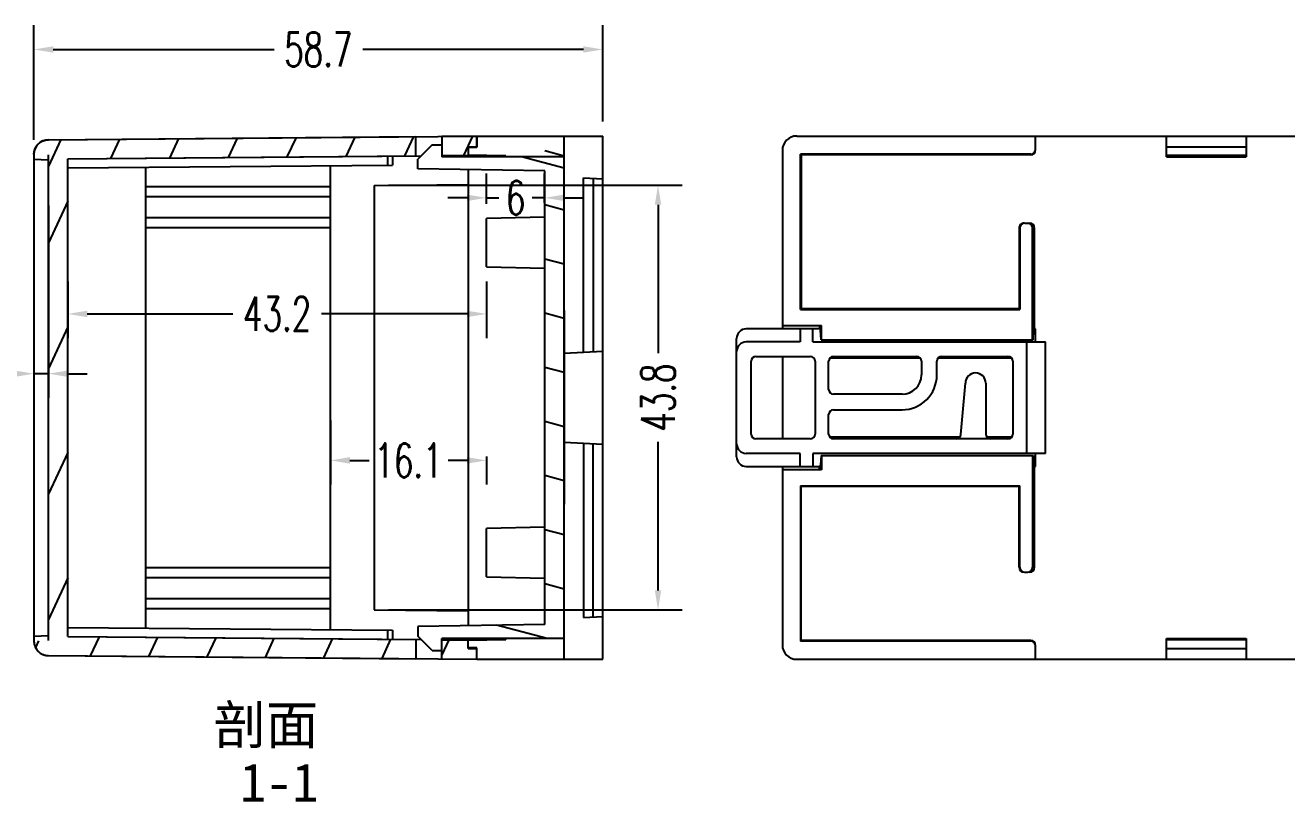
# Model space of a CAD drawing. Header units: millimetres. Extents: x -10223 to -9803, y 6946 to 7837.
# Drawn here: x -10091.3 to -9961.1, y 7111.9 to 7192.1 of the extents above; entities that cross this region are included whole.
import ezdxf

# ---------------------------------------------------------------- set-up
doc = ezdxf.new("R2010")
doc.units = ezdxf.units.MM
doc.layers.add('dim', color=3, linetype='Continuous')
doc.styles.add('romans', font='romans.shx', dxfattribs={"width": 0.67, "bigfont": 'fangsong.shx'})
doc.styles.add('仿宋', font='')
doc.styles.get('仿宋').set_extended_font_data('仿宋_GB2312')
doc.dimstyles.new('MSTD', dxfattribs={"dimtxt": 3.5, "dimasz": 2, "dimexe": 2.5, "dimexo": 1.5, "dimgap": 1, "dimtad": 0, "dimdsep": 46, "dimtxsty": 'romans', "dimcen": 0, "dimclrd": 5, "dimclre": 5, "dimclrt": 3, "dimadec": 1, "dimazin": 0, "dimtfac": 0.5, "dimtmove": 0, "dimatfit": 3, "dimfxl": 1, "dimarcsym": 0})

# ---------------------------------------------------------------- blocks, each defined once
blk = doc.blocks.new('*D114')
at = {"layer": 'Defpoints', "color": 0}
for p in [(-10090.37, 7174.99), (-10088.87, 7174.99), (-10090.37, 7156.12)]:
    blk.add_point(p, dxfattribs=at)
at = {"layer": 'dim', "color": 5, "lineweight": -2}
for p, q in [((-10090.37, 7173.49), (-10090.37, 7153.62)), ((-10088.87, 7173.49), (-10088.87, 7153.62)), ((-10092.37, 7156.12), (-10094.37, 7156.12)), ((-10088.87, 7156.12), (-10090.37, 7156.12)), ((-10086.87, 7156.12), (-10084.87, 7156.12))]:
    blk.add_line(p, q, dxfattribs=at)
at = {"layer": 'dim', "color": 5}
for points in [[(-10092.37, 7156.45), (-10092.37, 7155.79), (-10090.37, 7156.12)], [(-10086.87, 7156.45), (-10086.87, 7155.79), (-10088.87, 7156.12)]]:
    blk.add_solid(points, dxfattribs=at)
at = {"layer": 'dim', "color": 3, "insert": (-10097.65, 7156.12), "char_height": 3.5, "attachment_point": 5, "style": 'romans'}
blk.add_mtext('1.5', dxfattribs=at)
blk = doc.blocks.new('*D115')
at = {"layer": 'Defpoints', "color": 0}
for p in [(-10055.27, 7175.56), (-10055.27, 7131.76), (-10025.97, 7131.76)]:
    blk.add_point(p, dxfattribs=at)
at = {"layer": 'dim', "color": 5, "lineweight": -2}
for p, q in [((-10053.77, 7175.56), (-10023.47, 7175.56)), ((-10025.97, 7173.56), (-10025.97, 7158.23)), ((-10025.97, 7133.76), (-10025.97, 7149.08)), ((-10053.77, 7131.76), (-10023.47, 7131.76))]:
    blk.add_line(p, q, dxfattribs=at)
at = {"layer": 'dim', "color": 5}
for points in [[(-10026.3, 7173.56), (-10025.64, 7173.56), (-10025.97, 7175.56)], [(-10026.3, 7133.76), (-10025.64, 7133.76), (-10025.97, 7131.76)]]:
    blk.add_solid(points, dxfattribs=at)
at = {"layer": 'dim', "color": 3, "insert": (-10025.97, 7153.66), "char_height": 3.5, "attachment_point": 5, "rotation": 90, "style": 'romans'}
blk.add_mtext('43.8', dxfattribs=at)
blk = doc.blocks.new('*D116')
at = {"layer": 'Defpoints', "color": 0}
for p in [(-10059.77, 7152.79), (-10043.67, 7149.09), (-10043.67, 7147.17)]:
    blk.add_point(p, dxfattribs=at)
at = {"layer": 'dim', "color": 5, "lineweight": -2}
for p, q in [((-10059.77, 7151.29), (-10059.77, 7144.67)), ((-10057.77, 7147.17), (-10055.79, 7147.17)), ((-10045.67, 7147.17), (-10047.64, 7147.17)), ((-10043.67, 7147.59), (-10043.67, 7144.67))]:
    blk.add_line(p, q, dxfattribs=at)
at = {"layer": 'dim', "color": 5}
for points in [[(-10057.77, 7147.51), (-10057.77, 7146.84), (-10059.77, 7147.17)], [(-10045.67, 7147.51), (-10045.67, 7146.84), (-10043.67, 7147.17)]]:
    blk.add_solid(points, dxfattribs=at)
at = {"layer": 'dim', "color": 3, "insert": (-10051.72, 7147.17), "char_height": 3.5, "attachment_point": 5, "style": 'romans'}
blk.add_mtext('16.1', dxfattribs=at)
blk = doc.blocks.new('*D117')
at = {"layer": 'Defpoints', "color": 0}
for p in [(-10086.87, 7167.15), (-10043.67, 7167.15), (-10086.87, 7162.29)]:
    blk.add_point(p, dxfattribs=at)
at = {"layer": 'dim', "color": 5, "lineweight": -2}
for p, q in [((-10086.87, 7165.65), (-10086.87, 7159.79)), ((-10043.67, 7165.65), (-10043.67, 7159.79)), ((-10084.87, 7162.29), (-10069.84, 7162.29)), ((-10045.67, 7162.29), (-10060.69, 7162.29))]:
    blk.add_line(p, q, dxfattribs=at)
at = {"layer": 'dim', "color": 5}
for points in [[(-10084.87, 7162.62), (-10084.87, 7161.96), (-10086.87, 7162.29)], [(-10045.67, 7162.62), (-10045.67, 7161.96), (-10043.67, 7162.29)]]:
    blk.add_solid(points, dxfattribs=at)
at = {"layer": 'dim', "color": 3, "insert": (-10065.27, 7162.29), "char_height": 3.5, "attachment_point": 5, "style": 'romans'}
blk.add_mtext('43.2', dxfattribs=at)
blk = doc.blocks.new('*D118')
at = {"layer": 'Defpoints', "color": 0}
for p in [(-10043.67, 7174.27), (-10043.67, 7172.15), (-10037.67, 7172.27)]:
    blk.add_point(p, dxfattribs=at)
at = {"layer": 'dim', "color": 5, "lineweight": -2}
for p, q in [((-10043.67, 7173.65), (-10043.67, 7176.77)), ((-10037.67, 7173.77), (-10037.67, 7176.77)), ((-10045.67, 7174.27), (-10047.67, 7174.27)), ((-10043.67, 7174.27), (-10042.39, 7174.27)), ((-10037.67, 7174.27), (-10038.94, 7174.27)), ((-10035.67, 7174.27), (-10033.67, 7174.27))]:
    blk.add_line(p, q, dxfattribs=at)
at = {"layer": 'dim', "color": 5}
for points in [[(-10045.67, 7174.6), (-10045.67, 7173.94), (-10043.67, 7174.27)], [(-10035.67, 7174.6), (-10035.67, 7173.94), (-10037.67, 7174.27)]]:
    blk.add_solid(points, dxfattribs=at)
at = {"layer": 'dim', "color": 3, "insert": (-10040.67, 7174.27), "char_height": 3.5, "attachment_point": 5, "style": 'romans'}
blk.add_mtext('6', dxfattribs=at)
blk = doc.blocks.new('*D119')
at = {"layer": 'Defpoints', "color": 0}
for p in [(-10031.67, 7189.58), (-10031.67, 7180.65), (-10090.37, 7178.77)]:
    blk.add_point(p, dxfattribs=at)
at = {"layer": 'dim', "color": 5, "lineweight": -2}
for p, q in [((-10090.37, 7180.27), (-10090.37, 7192.08)), ((-10031.67, 7182.15), (-10031.67, 7192.08)), ((-10088.37, 7189.58), (-10065.59, 7189.58)), ((-10033.67, 7189.58), (-10056.44, 7189.58))]:
    blk.add_line(p, q, dxfattribs=at)
at = {"layer": 'dim', "color": 5}
for points in [[(-10088.37, 7189.91), (-10088.37, 7189.25), (-10090.37, 7189.58)], [(-10033.67, 7189.91), (-10033.67, 7189.25), (-10031.67, 7189.58)]]:
    blk.add_solid(points, dxfattribs=at)
at = {"layer": 'dim', "color": 3, "insert": (-10061.02, 7189.58), "char_height": 3.5, "attachment_point": 5, "style": 'romans'}
blk.add_mtext('58.7', dxfattribs=at)

msp = doc.modelspace()

# ---------------------------------------------------------------- linework, layer by layer
at = {"color": 7, "linetype": 'Continuous'}
for p, q in [((-10088.879, 7180.262), (-10044.666, 7180.648)), ((-10088.879, 7180.262), (-10050.966, 7180.593)), ((-10050.966, 7178.601), (-10050.966, 7180.593)), ((-10050.966, 7178.601), (-10050.966, 7180.593)), ((-10048.266, 7180.617), (-10044.666, 7180.648)), ((-10048.266, 7180.617), (-10048.265, 7178.517)), ((-10048.266, 7180.617), (-10048.266, 7178.625)), ((-10044.666, 7180.648), (-10031.666, 7180.648)), ((-10044.666, 7179.478), (-10044.666, 7180.648)), ((-10044.666, 7180.648), (-10044.666, 7179.548)), ((-10035.666, 7162.648), (-10035.666, 7180.648)), ((-10031.666, 7126.648), (-10031.666, 7180.648)), ((-10011.641, 7180.648), (-9927.141, 7180.648)), ((-9987.003, 7179.279), (-9987.003, 7180.648)), ((-9973.491, 7178.517), (-9973.491, 7180.648)), ((-9965.291, 7180.648), (-9965.291, 7178.517)), ((-10049.265, 7179.75), (-10050.765, 7178.25)), ((-10049.265, 7179.75), (-10050.765, 7178.25)), ((-10049.265, 7179.75), (-10048.265, 7179.75)), ((-10049.265, 7179.75), (-10048.265, 7179.75)), ((-10048.265, 7179.75), (-10048.265, 7178.517)), ((-10045.566, 7179.548), (-10044.666, 7179.548)), ((-10045.566, 7179.548), (-10045.566, 7178.517)), ((-10045.566, 7179.548), (-10045.566, 7178.648)), ((-10045.566, 7179.548), (-10044.666, 7179.548)), ((-10044.666, 7179.478), (-10045.566, 7179.478)), ((-10013.141, 7179.148), (-10013.141, 7160.748)), ((-9973.491, 7179.548), (-9965.291, 7179.548)), ((-10090.366, 7178.768), (-10090.366, 7128.528)), ((-10090.365, 7178.274), (-10088.866, 7178.196)), ((-10090.365, 7178.274), (-10088.866, 7178.196)), ((-10088.866, 7128.601), (-10088.866, 7178.696)), ((-10088.866, 7128.601), (-10088.866, 7178.696)), ((-10086.866, 7178.288), (-10050.409, 7178.606)), ((-10086.866, 7178.288), (-10050.966, 7178.601)), ((-10086.866, 7129.009), (-10086.866, 7178.288)), ((-10086.866, 7129.009), (-10086.866, 7178.288)), ((-10053.866, 7177.644), (-10053.866, 7178.576)), ((-10053.366, 7178.58), (-10053.366, 7177.648)), ((-10050.765, 7177.25), (-10050.765, 7178.25)), ((-10050.765, 7177.25), (-10050.765, 7178.25)), ((-10048.266, 7178.625), (-10045.566, 7178.648)), ((-10048.266, 7178.625), (-10045.566, 7178.648)), ((-10035.666, 7178.517), (-10048.265, 7178.517)), ((-10035.666, 7178.517), (-10048.265, 7178.517)), ((-10041.665, 7178.602), (-10045.566, 7178.662)), ((-10041.665, 7178.517), (-10041.665, 7178.602)), ((-10035.666, 7128.779), (-10035.666, 7178.517)), ((-9987.503, 7178.779), (-10011.272, 7178.779)), ((-10011.203, 7178.709), (-10011.272, 7178.779)), ((-10011.272, 7162.74), (-10011.272, 7178.779)), ((-9987.503, 7178.709), (-10011.203, 7178.709)), ((-10011.203, 7178.709), (-10011.203, 7162.81)), ((-9987.503, 7178.779), (-9987.503, 7178.709)), ((-9965.291, 7178.648), (-9973.491, 7178.648)), ((-9973.491, 7178.517), (-9965.291, 7178.517)), ((-9965.891, 7178.625), (-9972.891, 7178.625)), ((-9972.891, 7178.601), (-9972.891, 7178.625)), ((-9972.891, 7178.601), (-9972.416, 7178.601)), ((-9972.416, 7178.517), (-9972.416, 7178.625)), ((-9966.416, 7178.517), (-9966.416, 7178.625)), ((-9966.416, 7178.601), (-9965.891, 7178.601)), ((-9965.891, 7178.625), (-9965.891, 7178.601)), ((-10086.866, 7177.356), (-10053.366, 7177.648)), ((-10078.866, 7177.426), (-10078.866, 7129.871)), ((-10059.766, 7129.704), (-10059.766, 7177.592)), ((-10037.666, 7177.048), (-10050.765, 7177.25)), ((-10037.666, 7177.048), (-10050.765, 7177.25)), ((-10045.566, 7177.17), (-10045.566, 7130.127)), ((-10037.666, 7130.248), (-10037.666, 7177.048)), ((-10037.666, 7130.248), (-10037.666, 7177.048)), ((-10059.766, 7175.398), (-10078.866, 7175.398)), ((-10055.266, 7175.556), (-10045.566, 7175.64)), ((-10055.266, 7175.556), (-10055.266, 7131.741)), ((-10033.666, 7176.338), (-10031.666, 7176.234)), ((-10033.666, 7158.358), (-10033.666, 7176.338)), ((-10032.666, 7176.286), (-10032.666, 7158.41)), ((-10078.866, 7174.398), (-10059.766, 7174.398)), ((-10059.766, 7172.198), (-10078.866, 7172.198)), ((-10037.666, 7172.27), (-10043.666, 7172.148)), ((-10043.666, 7167.148), (-10043.666, 7172.148)), ((-9988.133, 7171.648), (-9987.608, 7171.648)), ((-10078.866, 7171.198), (-10059.766, 7171.198)), ((-9988.703, 7171.148), (-9988.633, 7171.148)), ((-9988.703, 7171.148), (-9988.703, 7162.81)), ((-9988.633, 7171.148), (-9988.633, 7162.74)), ((-9987.317, 7171.148), (-9987.108, 7171.148)), ((-9987.317, 7159.61), (-9987.317, 7171.148)), ((-9987.108, 7160.748), (-9987.108, 7171.148)), ((-10043.666, 7167.148), (-10037.666, 7167.026)), ((-10011.272, 7162.74), (-10011.203, 7162.81)), ((-10011.272, 7162.74), (-9988.633, 7162.74)), ((-9988.703, 7162.81), (-10011.203, 7162.81)), ((-9988.703, 7162.81), (-9988.633, 7162.74)), ((-10013.141, 7161.11), (-10009.088, 7161.11)), ((-10009.298, 7161.11), (-10009.298, 7160.748)), ((-10009.193, 7161.11), (-10009.193, 7160.61)), ((-10009.088, 7159.61), (-10009.088, 7161.11)), ((-9987.212, 7161.11), (-9987.108, 7161.11)), ((-9987.212, 7161.11), (-9987.212, 7160.61)), ((-10017.863, 7147.548), (-10017.863, 7159.748)), ((-10009.193, 7160.748), (-10016.863, 7160.748)), ((-10011.303, 7160.748), (-10011.303, 7159.398)), ((-10010.003, 7159.398), (-10010.003, 7160.748)), ((-10009.141, 7159.61), (-10009.193, 7160.61)), ((-10009.141, 7159.61), (-9987.265, 7159.61)), ((-9987.265, 7159.61), (-9987.212, 7160.61)), ((-9987.003, 7160.748), (-9987.212, 7160.748)), ((-9987.003, 7159.398), (-9987.003, 7160.748)), ((-10035.666, 7158.253), (-10031.666, 7158.463)), ((-10011.303, 7159.398), (-10016.863, 7159.398)), ((-10010.003, 7159.398), (-9986.003, 7159.398)), ((-9987.902, 7147.898), (-9987.902, 7159.398)), ((-9986.003, 7147.898), (-9986.003, 7159.398)), ((-10016.363, 7149.898), (-10016.363, 7157.398)), ((-10015.863, 7157.898), (-10010.263, 7157.898)), ((-10013.141, 7157.898), (-10013.141, 7149.398)), ((-10009.763, 7157.398), (-10009.763, 7149.898)), ((-10008.363, 7154.498), (-10008.363, 7157.398)), ((-9998.911, 7157.714), (-10008.245, 7157.714)), ((-10007.863, 7157.898), (-9999.293, 7157.898)), ((-9998.793, 7157.398), (-9998.793, 7155.998)), ((-9997.193, 7155.998), (-9997.193, 7157.398)), ((-9989.481, 7157.714), (-9997.075, 7157.714)), ((-9996.693, 7157.898), (-9989.863, 7157.898)), ((-9991.141, 7157.898), (-9991.141, 7157.714)), ((-9991.002, 7157.714), (-9991.002, 7157.898)), ((-9989.363, 7157.398), (-9989.363, 7149.898)), ((-9994.716, 7149.855), (-9994.253, 7155.148)), ((-9992.153, 7155.148), (-9992.153, 7149.898)), ((-10000.793, 7153.998), (-10007.863, 7153.998)), ((-10008.363, 7149.898), (-10008.363, 7151.898)), ((-10007.863, 7152.398), (-10000.793, 7152.398)), ((-10010.263, 7149.398), (-10015.863, 7149.398)), ((-9994.827, 7149.582), (-10008.245, 7149.582)), ((-9989.863, 7149.398), (-10007.863, 7149.398)), ((-9998.058, 7149.582), (-9998.058, 7149.398)), ((-9997.891, 7149.582), (-9997.891, 7149.398)), ((-9989.481, 7149.582), (-9992.035, 7149.582)), ((-9991.141, 7149.582), (-9991.141, 7149.398)), ((-9991.002, 7149.398), (-9991.002, 7149.582)), ((-10035.666, 7149.043), (-10031.666, 7148.834)), ((-10033.666, 7148.938), (-10033.666, 7130.958)), ((-10032.666, 7131.01), (-10032.666, 7148.886)), ((-10011.303, 7147.898), (-10016.863, 7147.898)), ((-10011.303, 7146.548), (-10011.303, 7147.898)), ((-9986.003, 7147.898), (-10010.003, 7147.898)), ((-10010.003, 7147.898), (-10010.003, 7146.548)), ((-9987.003, 7146.548), (-9987.003, 7147.898)), ((-10009.141, 7147.687), (-10009.193, 7146.687)), ((-10009.193, 7146.187), (-10009.193, 7146.687)), ((-10009.141, 7147.687), (-9987.265, 7147.687)), ((-10009.088, 7147.687), (-10009.088, 7146.187)), ((-9987.317, 7147.687), (-9987.317, 7136.148)), ((-9987.265, 7147.687), (-9987.212, 7146.687)), ((-9987.212, 7146.187), (-9987.212, 7146.687)), ((-10016.863, 7146.548), (-10009.193, 7146.548)), ((-10013.141, 7146.548), (-10013.141, 7128.148)), ((-10009.088, 7146.187), (-10013.141, 7146.187)), ((-10009.298, 7146.187), (-10009.298, 7146.548)), ((-9987.212, 7146.548), (-9987.003, 7146.548)), ((-9987.212, 7146.187), (-9987.108, 7146.187)), ((-9987.108, 7136.148), (-9987.108, 7146.548)), ((-10011.272, 7144.556), (-9988.633, 7144.556)), ((-10011.203, 7144.487), (-10011.272, 7144.556)), ((-10011.272, 7144.556), (-10011.272, 7128.517)), ((-9988.703, 7144.487), (-10011.203, 7144.487)), ((-10011.203, 7128.587), (-10011.203, 7144.487)), ((-9988.703, 7144.487), (-9988.633, 7144.556)), ((-9988.703, 7136.148), (-9988.703, 7144.487)), ((-9988.633, 7136.148), (-9988.633, 7144.556)), ((-10035.666, 7126.648), (-10035.666, 7142.648)), ((-10037.666, 7140.27), (-10043.666, 7140.148)), ((-10043.666, 7135.148), (-10043.666, 7140.148)), ((-9988.703, 7136.148), (-9988.633, 7136.148)), ((-9987.108, 7136.148), (-9987.317, 7136.148)), ((-10059.766, 7136.098), (-10078.866, 7136.098)), ((-10078.866, 7135.098), (-10059.766, 7135.098)), ((-10043.666, 7135.148), (-10037.666, 7135.026)), ((-9988.133, 7135.648), (-9987.818, 7135.648)), ((-10059.766, 7132.898), (-10078.866, 7132.898)), ((-10078.866, 7131.898), (-10059.766, 7131.898)), ((-10055.266, 7131.741), (-10045.566, 7131.656)), ((-10033.666, 7130.958), (-10031.666, 7131.063)), ((-10086.866, 7129.94), (-10053.366, 7129.648)), ((-10053.866, 7128.721), (-10053.866, 7129.652)), ((-10053.366, 7129.648), (-10053.366, 7128.716)), ((-10037.666, 7130.248), (-10050.765, 7130.047)), ((-10037.666, 7130.248), (-10050.765, 7130.047)), ((-10050.765, 7130.047), (-10050.765, 7129.047)), ((-10050.765, 7130.047), (-10050.765, 7129.047)), ((-10090.365, 7129.022), (-10088.866, 7129.101)), ((-10086.866, 7129.009), (-10050.409, 7128.69)), ((-10086.866, 7129.009), (-10050.966, 7128.695)), ((-10050.966, 7128.695), (-10050.966, 7126.703)), ((-10050.966, 7128.695), (-10050.966, 7126.703)), ((-10049.265, 7127.547), (-10050.765, 7129.047)), ((-10049.265, 7127.547), (-10050.765, 7129.047)), ((-10048.266, 7126.68), (-10048.265, 7128.779)), ((-10048.266, 7128.672), (-10045.566, 7128.648)), ((-10048.266, 7126.68), (-10048.266, 7128.672)), ((-10048.266, 7128.672), (-10045.566, 7128.648)), ((-10035.666, 7128.779), (-10048.265, 7128.779)), ((-10048.265, 7127.547), (-10048.265, 7128.779)), ((-10035.666, 7128.779), (-10048.265, 7128.779)), ((-10045.566, 7127.748), (-10045.566, 7128.779)), ((-10045.566, 7128.635), (-10041.665, 7128.695)), ((-10045.566, 7127.748), (-10045.566, 7128.648)), ((-10041.665, 7128.779), (-10041.665, 7128.695)), ((-10011.203, 7128.587), (-10011.272, 7128.517)), ((-9987.503, 7128.517), (-10011.272, 7128.517)), ((-9987.503, 7128.587), (-10011.203, 7128.587)), ((-9987.503, 7128.587), (-9987.503, 7128.517)), ((-9973.491, 7126.648), (-9973.491, 7128.779)), ((-9973.491, 7128.779), (-9965.291, 7128.779)), ((-9965.291, 7128.648), (-9973.491, 7128.648)), ((-9972.891, 7128.695), (-9972.891, 7128.672)), ((-9972.891, 7128.695), (-9972.416, 7128.695)), ((-9965.891, 7128.672), (-9972.891, 7128.672)), ((-9972.416, 7128.779), (-9972.416, 7128.672)), ((-9966.416, 7128.779), (-9966.416, 7128.672)), ((-9966.416, 7128.695), (-9965.891, 7128.695)), ((-9965.891, 7128.672), (-9965.891, 7128.695)), ((-9965.291, 7128.779), (-9965.291, 7126.648)), ((-10088.879, 7127.034), (-10044.666, 7126.648)), ((-10088.879, 7127.034), (-10050.966, 7126.703)), ((-10049.265, 7127.547), (-10048.265, 7127.547)), ((-10049.265, 7127.547), (-10048.265, 7127.547)), ((-10044.666, 7127.818), (-10045.566, 7127.818)), ((-10045.566, 7127.748), (-10044.666, 7127.748)), ((-10045.566, 7127.748), (-10044.666, 7127.748)), ((-10044.666, 7126.648), (-10044.666, 7127.818)), ((-10044.666, 7126.648), (-10044.666, 7127.748)), ((-9987.003, 7126.648), (-9987.003, 7128.017)), ((-9973.491, 7127.748), (-9965.291, 7127.748)), ((-10048.266, 7126.68), (-10044.666, 7126.648)), ((-10044.666, 7126.648), (-10031.666, 7126.648)), ((-10011.641, 7126.648), (-9927.141, 7126.648))]:
    msp.add_line(p, q, dxfattribs=at)
at = {"color": 2, "linetype": 'Continuous'}
for p, q in [((-10069.392, 7180.432), (-10070.324, 7178.432)), ((-10063.324, 7180.485), (-10064.257, 7178.485)), ((-10057.257, 7180.538), (-10058.19, 7178.538)), ((-10051.19, 7180.591), (-10052.123, 7178.591)), ((-10045.123, 7180.644), (-10046.055, 7178.644)), ((-10087.593, 7180.274), (-10088.866, 7177.545)), ((-10081.526, 7180.326), (-10082.459, 7178.326)), ((-10075.459, 7180.379), (-10076.392, 7178.379)), ((-10035.666, 7178.58), (-10037.666, 7179.116)), ((-10035.666, 7177.337), (-10040.071, 7178.517)), ((-10086.866, 7173.918), (-10088.866, 7169.629)), ((-10035.666, 7172.994), (-10037.666, 7173.53)), ((-10035.666, 7167.408), (-10037.666, 7167.944)), ((-10035.666, 7161.822), (-10037.666, 7162.358)), ((-10086.866, 7160.959), (-10088.866, 7156.67)), ((-10035.666, 7156.237), (-10037.666, 7156.773)), ((-10035.666, 7150.651), (-10037.666, 7151.187)), ((-10086.866, 7148.001), (-10088.866, 7143.712)), ((-10035.666, 7145.065), (-10037.666, 7145.601)), ((-10035.666, 7139.479), (-10037.666, 7140.015)), ((-10086.866, 7135.043), (-10088.866, 7130.754)), ((-10035.666, 7133.894), (-10037.666, 7134.43)), ((-10037.423, 7128.779), (-10042.622, 7130.172)), ((-10089.895, 7128.547), (-10090.21, 7127.87)), ((-10083.65, 7128.98), (-10084.575, 7126.996)), ((-10077.632, 7128.928), (-10078.557, 7126.944)), ((-10071.614, 7128.875), (-10072.539, 7126.891)), ((-10065.596, 7128.823), (-10066.521, 7126.839)), ((-10059.578, 7128.77), (-10060.503, 7126.786)), ((-10053.56, 7128.718), (-10054.485, 7126.734)), ((-10047.542, 7128.665), (-10048.266, 7127.113))]:
    msp.add_line(p, q, dxfattribs=at)
at = {"color": 4, "linetype": 'Continuous'}
for p, q in [((-10035.666, 7162.648), (-10035.666, 7142.648)), ((-9989.363, 7153.648), (-9989.416, 7153.648))]:
    msp.add_line(p, q, dxfattribs=at)
at = {"color": 7, "linetype": 'Continuous'}
for centre, radius, start, end in [((-10011.641, 7179.148), 1.5, 90, 180), ((-10088.866, 7178.762), 1.5, 90.5, 179.5467), ((-10016.863, 7159.748), 1, 90, 180), ((-10016.863, 7158.398), 1, 90, 180), ((-10015.863, 7157.398), 0.5, 90, 180), ((-10010.263, 7157.398), 0.5, 0, 90), ((-10007.863, 7157.398), 0.5, 90, 180), ((-9999.293, 7157.398), 0.5, 0, 90), ((-9996.693, 7157.398), 0.5, 90, 180), ((-9989.863, 7157.398), 0.5, 0, 90), ((-10000.793, 7155.998), 2, 270, 0), ((-10000.793, 7155.998), 3.6, 270, 0), ((-9993.203, 7155.148), 1.05, 0, 180), ((-10007.863, 7154.498), 0.5, 180, 270), ((-10007.863, 7151.898), 0.5, 90, 180), ((-10015.863, 7149.898), 0.5, 180, 270), ((-10010.263, 7149.898), 0.5, 270, 0), ((-10007.863, 7149.898), 0.5, 180, 270), ((-9995.214, 7149.898), 0.5, 270, 355), ((-9991.653, 7149.898), 0.5, 180, 270), ((-9989.863, 7149.898), 0.5, 270, 0), ((-10016.863, 7148.898), 1, 180, 270), ((-10016.863, 7147.548), 1, 180, 270), ((-10088.866, 7128.534), 1.5, 180.4533, 269.5), ((-10011.641, 7128.148), 1.5, 180, 270)]:
    msp.add_arc(centre, radius, start, end, dxfattribs=at)
for centre, major_axis, ratio, start_param, end_param in [((-9987.503, 7179.279), (0, 0.5), 0.9998477, 3.1415927, 4.712389), ((-9987.503, 7179.21), (0, 0.5), 0.9998477, 3.1415927, 4.712389), ((-9988.203, 7171.148), (0.5, 0), 0.9998477, 1.5707963, 3.1415927), ((-9988.133, 7171.148), (-0.5, 0), 0.9998477, 4.712389, 6.2831853), ((-9987.818, 7171.148), (-0.501, 0), 0.9986295, 3.1415927, 4.712389), ((-9987.608, 7171.148), (0.501, 0), 0.9986295, 0, 1.5707963), ((-9988.203, 7136.148), (0.5, 0), 0.9998477, 3.1415927, 4.712389), ((-9988.133, 7136.148), (-0.5, 0), 0.9998477, 6.2831853, 7.8539816), ((-9987.818, 7136.148), (0.501, 0), 0.9986295, -1.5707963, 0), ((-9987.608, 7136.148), (0.501, 0), 0.9986295, -1.5707963, 0), ((-9987.503, 7128.087), (0, 0.5), 0.9998477, -1.5707963, 0), ((-9987.503, 7128.017), (0, 0.5), 0.9998477, -1.5707963, 0)]:
    msp.add_ellipse(centre, major_axis=major_axis, ratio=ratio, start_param=start_param, end_param=end_param, dxfattribs=at)
for points, start_tangent, end_tangent in [([(-10090.365, 7178.774), (-10090.365, 7178.807), (-10090.364, 7178.84), (-10090.361, 7178.874), (-10090.358, 7178.908), (-10090.355, 7178.942), (-10090.35, 7178.976), (-10090.345, 7179.01), (-10090.339, 7179.045), (-10090.332, 7179.079), (-10090.324, 7179.114), (-10090.315, 7179.148), (-10090.305, 7179.183), (-10090.295, 7179.217), (-10090.283, 7179.252), (-10090.271, 7179.286), (-10090.258, 7179.32), (-10090.244, 7179.355), (-10090.229, 7179.388), (-10090.213, 7179.422), (-10090.196, 7179.455), (-10090.178, 7179.489), (-10090.159, 7179.521), (-10090.14, 7179.554), (-10090.119, 7179.586), (-10090.098, 7179.617), (-10090.076, 7179.648), (-10090.053, 7179.679), (-10090.029, 7179.709), (-10090.005, 7179.738), (-10089.979, 7179.767), (-10089.953, 7179.795), (-10089.927, 7179.823), (-10089.899, 7179.849), (-10089.871, 7179.875), (-10089.842, 7179.901), (-10089.813, 7179.925), (-10089.783, 7179.949), (-10089.752, 7179.972), (-10089.721, 7179.994), (-10089.69, 7180.016), (-10089.658, 7180.036), (-10089.626, 7180.056), (-10089.593, 7180.074), (-10089.56, 7180.092), (-10089.526, 7180.109), (-10089.493, 7180.125), (-10089.459, 7180.14), (-10089.425, 7180.154), (-10089.391, 7180.167), (-10089.356, 7180.18), (-10089.322, 7180.191), (-10089.287, 7180.202), (-10089.253, 7180.212), (-10089.218, 7180.22), (-10089.183, 7180.228), (-10089.149, 7180.235), (-10089.115, 7180.242), (-10089.08, 7180.247), (-10089.046, 7180.251), (-10089.012, 7180.255), (-10088.978, 7180.258), (-10088.945, 7180.26), (-10088.912, 7180.262), (-10088.879, 7180.262)], (0.0079114, 0.9999687), (0.9999619, 0.0087265)), ([(-10090.365, 7128.522), (-10090.365, 7128.489), (-10090.364, 7128.456), (-10090.361, 7128.422), (-10090.358, 7128.388), (-10090.355, 7128.355), (-10090.35, 7128.32), (-10090.345, 7128.286), (-10090.339, 7128.252), (-10090.332, 7128.217), (-10090.324, 7128.183), (-10090.315, 7128.148), (-10090.305, 7128.114), (-10090.295, 7128.079), (-10090.283, 7128.044), (-10090.271, 7128.01), (-10090.258, 7127.976), (-10090.244, 7127.942), (-10090.229, 7127.908), (-10090.213, 7127.874), (-10090.196, 7127.841), (-10090.178, 7127.808), (-10090.159, 7127.775), (-10090.14, 7127.743), (-10090.119, 7127.711), (-10090.098, 7127.679), (-10090.076, 7127.648), (-10090.053, 7127.618), (-10090.029, 7127.588), (-10090.005, 7127.558), (-10089.979, 7127.529), (-10089.953, 7127.501), (-10089.927, 7127.474), (-10089.899, 7127.447), (-10089.871, 7127.421), (-10089.842, 7127.395), (-10089.813, 7127.371), (-10089.783, 7127.347), (-10089.752, 7127.324), (-10089.721, 7127.302), (-10089.69, 7127.281), (-10089.658, 7127.26), (-10089.626, 7127.241), (-10089.593, 7127.222), (-10089.56, 7127.204), (-10089.526, 7127.187), (-10089.493, 7127.171), (-10089.459, 7127.156), (-10089.425, 7127.142), (-10089.391, 7127.129), (-10089.356, 7127.116), (-10089.322, 7127.105), (-10089.287, 7127.094), (-10089.253, 7127.085), (-10089.218, 7127.076), (-10089.183, 7127.068), (-10089.149, 7127.061), (-10089.115, 7127.055), (-10089.08, 7127.049), (-10089.046, 7127.045), (-10089.012, 7127.041), (-10088.978, 7127.038), (-10088.945, 7127.036), (-10088.912, 7127.035), (-10088.879, 7127.034)], (0.0079114, -0.9999687), (0.9999619, -0.0087265))]:
    msp.add_spline(points, degree=3, dxfattribs=dict(at, start_tangent=start_tangent, end_tangent=end_tangent))

# ---------------------------------------------------------------- texts
at = {"color": 2, "linetype": 'Continuous', "insert": (-10061.016, 7121.87), "char_height": 3.9688, "width": 19.05, "attachment_point": 3, "line_spacing_factor": 0.9, "style": '仿宋'}
msp.add_mtext('剖面 1-1', dxfattribs=at)

# ---------------------------------------------------------------- dimensions: what is measured, and where the dimension line sits
at = {"layer": 'dim'}
for base, p1, p2, picture, middle in [((-10031.666, 7189.581), (-10090.366, 7178.768), (-10031.666, 7180.648), '*D119', (-10061.016, 7189.581)), ((-10043.666, 7174.269), (-10037.666, 7172.27), (-10043.666, 7172.148), '*D118', (-10040.666, 7174.269)), ((-10086.866, 7162.291), (-10043.666, 7167.148), (-10086.866, 7167.148), '*D117', (-10065.266, 7162.291)), ((-10043.666, 7147.175), (-10059.766, 7152.788), (-10043.666, 7149.086), '*D116', (-10051.716, 7147.175))]:
    dim = msp.add_linear_dim(base=base, p1=p1, p2=p2, dimstyle='MSTD', dxfattribs=at)
    dim.commit()
    dim.dimension.update_dxf_attribs({"geometry": picture, "text_midpoint": middle})
dim = msp.add_linear_dim(base=(-10025.9716, 7131.7605), p1=(-10055.2655, 7175.5557), p2=(-10055.2655, 7131.7605), angle=90, dimstyle='MSTD', dxfattribs=at)
dim.commit()
dim.dimension.update_dxf_attribs({"geometry": '*D115', "text_midpoint": (-10025.9716, 7153.6581)})
dim = msp.add_linear_dim(base=(-10090.366, 7156.119), p1=(-10088.866, 7174.99), p2=(-10090.366, 7174.99), dimstyle='MSTD', dxfattribs=at)
dim.commit()
dim.dimension.update_dxf_attribs({"geometry": '*D114', "text_midpoint": (-10097.655, 7156.119), "dimtype": 160})

doc.saveas('drawing.dxf')
